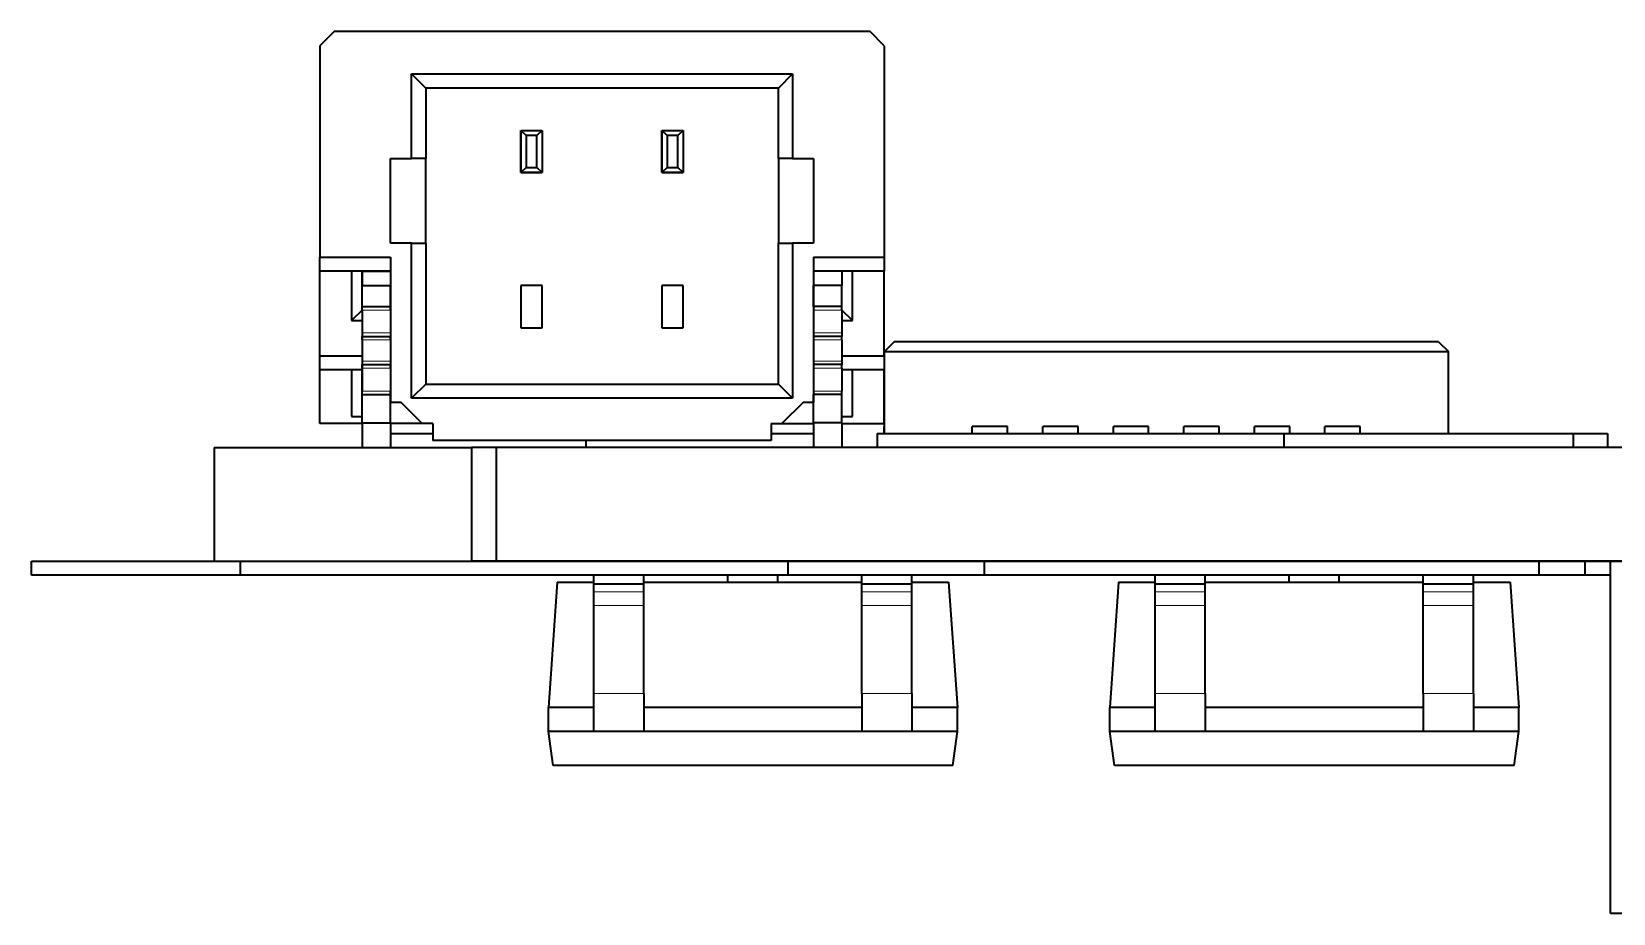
# Model space of a CAD drawing. Extents: x 537 to 786, y 346 to 499.
# Drawn here: x 577.35 to 588.57, y 365.65 to 371.9 of the extents above; entities that cross this region are included whole.
import ezdxf

# ---------------------------------------------------------------- set-up
doc = ezdxf.new("R2010")
doc.units = 0

msp = doc.modelspace()

# ---------------------------------------------------------------- linework, layer by layer
at = {"color": 7, "lineweight": 35, "ltscale": 0.003535}
for p, q in [((579.497, 371.901), (579.397, 371.801)), ((583.397, 371.801), (583.297, 371.901)), ((580.047, 371.601), (580.147, 371.501)), ((582.747, 371.601), (582.647, 371.501)), ((580.147, 369.401), (580.047, 369.301)), ((582.647, 369.401), (582.747, 369.301))]:
    msp.add_line(p, q, dxfattribs=at)
at = {"color": 7, "lineweight": 35, "ltscale": 0.095001}
msp.add_line((583.297, 371.901), (579.497, 371.901), dxfattribs=at)
at = {"color": 7, "lineweight": 35, "ltscale": 0.0375}
for p, q in [((579.397, 371.801), (579.397, 370.301)), ((583.397, 371.801), (583.397, 370.301))]:
    msp.add_line(p, q, dxfattribs=at)
at = {"color": 7, "lineweight": 35, "ltscale": 0.067499}
for p, q in [((580.047, 371.601), (582.747, 371.601)), ((582.747, 369.301), (580.047, 369.301))]:
    msp.add_line(p, q, dxfattribs=at)
at = {"color": 7, "lineweight": 35, "ltscale": 0.015}
for p, q in [((580.047, 371.001), (580.047, 371.601)), ((582.747, 371.601), (582.747, 371.001)), ((579.397, 369.601), (579.397, 370.201)), ((583.397, 369.601), (583.397, 370.201))]:
    msp.add_line(p, q, dxfattribs=at)
at = {"color": 7, "lineweight": 35, "ltscale": 0.0625}
for p, q in [((582.647, 371.501), (580.147, 371.501)), ((580.147, 369.401), (582.647, 369.401)), ((588.547, 365.646), (588.547, 368.146))]:
    msp.add_line(p, q, dxfattribs=at)
at = {"color": 7, "lineweight": 35, "ltscale": 0.0125}
for p, q in [((580.147, 371.501), (580.147, 371.001)), ((582.647, 371.001), (582.647, 371.501)), ((579.397, 370.301), (579.897, 370.301)), ((582.897, 370.301), (583.397, 370.301)), ((579.897, 370.201), (579.397, 370.201)), ((583.397, 370.201), (582.897, 370.201))]:
    msp.add_line(p, q, dxfattribs=at)
at = {"color": 7, "lineweight": 35, "ltscale": 0.0075}
for p, q in [((580.822, 370.901), (580.822, 371.201)), ((580.822, 371.201), (580.822, 370.901)), ((580.972, 371.201), (580.972, 370.901)), ((581.822, 370.901), (581.822, 371.201)), ((581.822, 371.201), (581.822, 370.901)), ((581.972, 371.201), (581.972, 370.901)), ((580.822, 370.101), (580.822, 369.801)), ((580.822, 370.101), (580.822, 369.801)), ((580.972, 369.801), (580.972, 370.101)), ((580.972, 369.801), (580.972, 370.101)), ((581.822, 370.101), (581.822, 369.801)), ((581.822, 370.101), (581.822, 369.801)), ((581.972, 369.801), (581.972, 370.101)), ((581.972, 369.801), (581.972, 370.101)), ((579.397, 369.601), (579.697, 369.601)), ((583.097, 369.601), (583.397, 369.601)), ((579.697, 369.501), (579.397, 369.501)), ((583.397, 369.501), (583.097, 369.501)), ((579.697, 369.121), (579.397, 369.121)), ((582.597, 369.051), (582.897, 369.051)), ((583.097, 369.121), (583.397, 369.121))]:
    msp.add_line(p, q, dxfattribs=at)
at = {"color": 7, "lineweight": 35, "ltscale": 0.003751}
for p, q in [((580.822, 371.201), (580.972, 371.201)), ((581.822, 371.201), (581.972, 371.201)), ((579.897, 371.001), (580.047, 371.001)), ((582.747, 371.001), (582.897, 371.001)), ((580.972, 370.901), (580.822, 370.901)), ((580.822, 370.901), (580.972, 370.901)), ((581.972, 370.901), (581.822, 370.901)), ((581.822, 370.901), (581.972, 370.901)), ((580.047, 370.401), (579.897, 370.401)), ((582.897, 370.401), (582.747, 370.401)), ((580.972, 370.101), (580.822, 370.101)), ((580.972, 370.101), (580.822, 370.101)), ((581.972, 370.101), (581.822, 370.101)), ((581.972, 370.101), (581.822, 370.101)), ((579.697, 369.714), (579.697, 369.564)), ((579.897, 369.714), (579.897, 369.564)), ((580.822, 369.801), (580.972, 369.801)), ((580.822, 369.801), (580.972, 369.801)), ((581.822, 369.801), (581.972, 369.801)), ((581.822, 369.801), (581.972, 369.801)), ((583.097, 369.714), (583.097, 369.564))]:
    msp.add_line(p, q, dxfattribs=at)
at = {"color": 7, "lineweight": 35, "ltscale": 0.001288}
for p, q in [((580.858, 371.165), (580.822, 371.201)), ((580.972, 371.201), (580.935, 371.165)), ((581.858, 371.165), (581.822, 371.201)), ((581.972, 371.201), (581.935, 371.165))]:
    msp.add_line(p, q, dxfattribs=at)
at = {"color": 7, "lineweight": 35, "ltscale": 0.00568}
for p, q in [((580.858, 371.165), (580.858, 370.938)), ((580.935, 370.938), (580.935, 371.165)), ((581.858, 371.165), (581.858, 370.938)), ((581.935, 370.938), (581.935, 371.165))]:
    msp.add_line(p, q, dxfattribs=at)
at = {"color": 7, "lineweight": 35, "ltscale": 0.001929}
for p, q in [((580.935, 371.165), (580.858, 371.165)), ((581.935, 371.165), (581.858, 371.165)), ((580.858, 370.938), (580.935, 370.938)), ((581.858, 370.938), (581.935, 370.938))]:
    msp.add_line(p, q, dxfattribs=at)
at = {"color": 7, "lineweight": 35, "ltscale": 0.014999}
for p, q in [((579.897, 370.401), (579.897, 371.001)), ((580.147, 370.401), (580.147, 371.001)), ((582.647, 371.001), (582.647, 370.401)), ((582.897, 371.001), (582.897, 370.401))]:
    msp.add_line(p, q, dxfattribs=at)
at = {"color": 7, "lineweight": 35, "ltscale": 0.002499}
for p, q in [((580.147, 371.001), (580.047, 371.001)), ((582.747, 371.001), (582.647, 371.001)), ((580.047, 370.401), (580.147, 370.401)), ((582.647, 370.401), (582.747, 370.401))]:
    msp.add_line(p, q, dxfattribs=at)
at = {"color": 7, "lineweight": 35, "ltscale": 0.001287}
for p, q in [((580.858, 370.938), (580.822, 370.901)), ((580.972, 370.901), (580.935, 370.938)), ((581.858, 370.938), (581.822, 370.901)), ((581.972, 370.901), (581.935, 370.938))]:
    msp.add_line(p, q, dxfattribs=at)
at = {"color": 7, "lineweight": 35, "ltscale": 0.0275}
for p, q in [((580.047, 369.301), (580.047, 370.401)), ((582.747, 370.401), (582.747, 369.301))]:
    msp.add_line(p, q, dxfattribs=at)
at = {"color": 7, "lineweight": 35, "ltscale": 0.025}
for p, q in [((580.147, 370.401), (580.147, 369.401)), ((582.647, 369.401), (582.647, 370.401))]:
    msp.add_line(p, q, dxfattribs=at)
at = {"color": 7, "lineweight": 35, "ltscale": 0.0025}
for p, q in [((579.397, 370.201), (579.397, 370.301)), ((583.397, 370.301), (583.397, 370.201)), ((579.697, 370.201), (579.697, 370.101)), ((579.897, 370.201), (579.897, 370.101)), ((583.097, 370.201), (583.097, 370.101)), ((579.397, 369.501), (579.397, 369.601)), ((579.697, 369.601), (579.697, 369.501)), ((583.397, 369.601), (583.397, 369.501)), ((583.348, 369.051), (583.348, 368.951)), ((586.231, 369.051), (586.231, 368.951)), ((588.282, 369.051), (588.282, 368.951)), ((588.525, 369.051), (588.525, 368.951)), ((577.353, 368.046), (577.353, 368.146)), ((578.833, 368.046), (578.833, 368.146)), ((582.717, 368.046), (582.717, 368.146)), ((584.108, 368.046), (584.108, 368.146)), ((588.04, 368.046), (588.04, 368.146)), ((588.368, 368.046), (588.368, 368.146))]:
    msp.add_line(p, q, dxfattribs=at)
at = {"color": 7, "lineweight": 35, "ltscale": 0.02575}
for p, q in [((579.897, 370.301), (579.897, 369.271)), ((582.897, 370.301), (582.897, 369.271))]:
    msp.add_line(p, q, dxfattribs=at)
at = {"color": 7, "lineweight": 35, "ltscale": 0.00875}
for p, q in [((579.622, 370.201), (579.622, 369.851)), ((583.172, 369.851), (583.172, 370.201))]:
    msp.add_line(p, q, dxfattribs=at)
at = {"color": 7, "lineweight": 35, "ltscale": 0.005}
for p, q in [((579.697, 370.201), (579.897, 370.201)), ((583.097, 370.201), (582.897, 370.201)), ((579.697, 370.101), (579.897, 370.101)), ((583.097, 370.101), (582.897, 370.101)), ((579.697, 369.951), (579.897, 369.951)), ((583.097, 369.951), (582.897, 369.951)), ((579.697, 369.739), (579.897, 369.739)), ((583.097, 369.739), (582.897, 369.739)), ((579.697, 369.539), (579.897, 369.539)), ((583.097, 369.539), (582.897, 369.539)), ((579.697, 369.326), (579.897, 369.326)), ((579.697, 369.126), (579.697, 369.326)), ((579.897, 369.126), (579.897, 369.326)), ((583.097, 369.326), (582.897, 369.326)), ((582.897, 369.126), (582.897, 369.326)), ((583.097, 369.126), (583.097, 369.326)), ((579.697, 369.126), (579.897, 369.126)), ((583.097, 369.126), (582.897, 369.126))]:
    msp.add_line(p, q, dxfattribs=at)
at = {"color": 7, "lineweight": 35, "ltscale": 0.006875}
msp.add_line((579.697, 369.926), (579.697, 370.201), dxfattribs=at)
at = {"color": 7, "lineweight": 35, "ltscale": 0.00375}
for p, q in [((579.697, 369.951), (579.697, 370.101)), ((579.897, 369.951), (579.897, 370.101)), ((582.897, 369.951), (582.897, 370.101)), ((583.097, 369.951), (583.097, 370.101))]:
    msp.add_line(p, q, dxfattribs=at)
at = {"color": 7, "lineweight": 35, "ltscale": 0.000624847}
for p, q in [((579.697, 369.926), (579.697, 369.951)), ((579.897, 369.926), (579.897, 369.951)), ((583.097, 369.926), (583.097, 369.951)), ((579.697, 369.764), (579.697, 369.739)), ((579.697, 369.714), (579.697, 369.739)), ((579.897, 369.764), (579.897, 369.739)), ((579.897, 369.714), (579.897, 369.739)), ((583.097, 369.764), (583.097, 369.739)), ((583.097, 369.714), (583.097, 369.739)), ((579.697, 369.564), (579.697, 369.539)), ((579.697, 369.514), (579.697, 369.539)), ((579.897, 369.564), (579.897, 369.539)), ((579.897, 369.514), (579.897, 369.539)), ((583.097, 369.564), (583.097, 369.539)), ((583.097, 369.514), (583.097, 369.539)), ((579.697, 369.326), (579.697, 369.351)), ((579.897, 369.326), (579.897, 369.351)), ((583.097, 369.326), (583.097, 369.351))]:
    msp.add_line(p, q, dxfattribs=at)
at = {"color": 7, "lineweight": 35, "ltscale": 0.002652}
for p, q in [((579.697, 369.926), (579.622, 369.851)), ((583.172, 369.851), (583.097, 369.926))]:
    msp.add_line(p, q, dxfattribs=at)
at = {"color": 7, "lineweight": 35, "ltscale": 0.001875}
for p, q in [((579.622, 369.851), (579.697, 369.851)), ((579.697, 369.926), (579.697, 369.851)), ((583.097, 369.851), (583.172, 369.851)), ((579.972, 369.271), (579.897, 369.271)), ((582.897, 369.271), (582.822, 369.271)), ((579.622, 369.171), (579.697, 369.171)), ((583.097, 369.171), (583.172, 369.171)), ((580.197, 369.121), (580.122, 369.121)), ((582.597, 369.121), (582.672, 369.121))]:
    msp.add_line(p, q, dxfattribs=at)
at = {"color": 7, "lineweight": 35, "ltscale": 0.004063}
for p, q in [((579.697, 369.926), (579.697, 369.764)), ((579.897, 369.926), (579.897, 369.764)), ((583.097, 369.926), (583.097, 369.764)), ((579.697, 369.514), (579.697, 369.351)), ((579.897, 369.514), (579.897, 369.351)), ((583.097, 369.514), (583.097, 369.351))]:
    msp.add_line(p, q, dxfattribs=at)
at = {"color": 7, "lineweight": 13, "ltscale": 0.005}
for p, q in [((579.697, 369.926), (579.897, 369.926)), ((583.097, 369.926), (582.897, 369.926)), ((579.697, 369.764), (579.897, 369.764)), ((579.697, 369.714), (579.897, 369.714)), ((583.097, 369.764), (582.897, 369.764)), ((583.097, 369.714), (582.897, 369.714)), ((579.697, 369.564), (579.897, 369.564)), ((579.697, 369.514), (579.897, 369.514)), ((583.097, 369.564), (582.897, 369.564)), ((583.097, 369.514), (582.897, 369.514)), ((579.697, 369.351), (579.897, 369.351)), ((583.097, 369.351), (582.897, 369.351))]:
    msp.add_line(p, q, dxfattribs=at)
at = {"color": 7, "lineweight": 35, "ltscale": 0.00625}
for p, q in [((579.697, 369.851), (579.697, 369.601)), ((584.272, 369.101), (584.022, 369.101)), ((584.772, 369.101), (584.522, 369.101)), ((585.272, 369.101), (585.022, 369.101)), ((585.772, 369.101), (585.522, 369.101)), ((586.272, 369.101), (586.022, 369.101)), ((586.772, 369.101), (586.522, 369.101))]:
    msp.add_line(p, q, dxfattribs=at)
at = {"color": 7, "lineweight": 35, "ltscale": 0.002475}
for p, q in [((583.469, 369.701), (583.399, 369.631)), ((587.327, 369.701), (587.397, 369.631))]:
    msp.add_line(p, q, dxfattribs=at)
at = {"color": 7, "lineweight": 35, "ltscale": 0.09995}
msp.add_line((583.399, 369.631), (587.397, 369.631), dxfattribs=at)
at = {"color": 7, "lineweight": 35, "ltscale": 0.0145}
for p, q in [((583.399, 369.051), (583.399, 369.631)), ((587.397, 369.051), (587.397, 369.631))]:
    msp.add_line(p, q, dxfattribs=at)
at = {"color": 7, "lineweight": 35, "ltscale": 0.096449}
msp.add_line((587.327, 369.701), (583.469, 369.701), dxfattribs=at)
at = {"color": 7, "lineweight": 35, "ltscale": 0.009499}
for p, q in [((579.397, 369.121), (579.397, 369.501)), ((583.397, 369.121), (583.397, 369.501))]:
    msp.add_line(p, q, dxfattribs=at)
at = {"color": 7, "lineweight": 35, "ltscale": 0.00825}
for p, q in [((579.622, 369.501), (579.622, 369.171)), ((579.697, 369.171), (579.697, 369.501)), ((583.172, 369.171), (583.172, 369.501))]:
    msp.add_line(p, q, dxfattribs=at)
at = {"color": 7, "lineweight": 35, "ltscale": 0.005303}
for p, q in [((580.122, 369.121), (579.972, 369.271)), ((582.822, 369.271), (582.672, 369.121))]:
    msp.add_line(p, q, dxfattribs=at)
at = {"color": 7, "lineweight": 35, "ltscale": 0.004375}
for p, q in [((579.697, 369.126), (579.697, 368.951)), ((579.897, 369.126), (579.897, 368.951)), ((582.897, 369.126), (582.897, 368.951)), ((583.097, 369.126), (583.097, 368.951))]:
    msp.add_line(p, q, dxfattribs=at)
at = {"color": 7, "lineweight": 35, "ltscale": 0.007587}
msp.add_line((579.893, 369.051), (580.197, 369.051), dxfattribs=at)
at = {"color": 7, "lineweight": 35, "ltscale": 0.005624}
for p, q in [((580.122, 369.121), (579.897, 369.121)), ((582.672, 369.121), (582.897, 369.121))]:
    msp.add_line(p, q, dxfattribs=at)
at = {"color": 7, "lineweight": 35, "ltscale": 0.003001}
for p, q in [((580.197, 369.121), (580.197, 369.001)), ((582.597, 369.121), (582.597, 369.001))]:
    msp.add_line(p, q, dxfattribs=at)
at = {"color": 7, "lineweight": 35, "ltscale": 0.072075}
msp.add_line((583.348, 369.051), (586.231, 369.051), dxfattribs=at)
at = {"color": 7, "lineweight": 35, "ltscale": 0.00125}
for p, q in [((583.396, 369.051), (583.396, 369.101)), ((583.397, 369.051), (583.397, 369.101)), ((584.022, 369.051), (584.022, 369.101)), ((584.272, 369.051), (584.272, 369.101)), ((584.522, 369.051), (584.522, 369.101)), ((584.772, 369.051), (584.772, 369.101)), ((585.022, 369.051), (585.022, 369.101)), ((585.272, 369.051), (585.272, 369.101)), ((585.522, 369.051), (585.522, 369.101)), ((585.772, 369.051), (585.772, 369.101)), ((586.022, 369.051), (586.022, 369.101)), ((586.272, 369.051), (586.272, 369.101)), ((586.522, 369.051), (586.522, 369.101)), ((586.772, 369.051), (586.772, 369.101)), ((587.398, 369.051), (587.398, 369.101)), ((581.283, 369.001), (581.283, 368.951))]:
    msp.add_line(p, q, dxfattribs=at)
at = {"color": 7, "lineweight": 35, "ltscale": 0.05127}
msp.add_line((586.231, 369.051), (588.282, 369.051), dxfattribs=at)
at = {"color": 7, "lineweight": 35, "ltscale": 0.006076}
msp.add_line((588.282, 369.051), (588.525, 369.051), dxfattribs=at)
at = {"color": 7, "lineweight": 35, "ltscale": 0.045642}
for p, q in [((578.647, 368.951), (580.472, 368.951)), ((578.647, 368.951), (580.472, 368.951)), ((578.647, 368.146), (580.472, 368.146))]:
    msp.add_line(p, q, dxfattribs=at)
at = {"color": 7, "lineweight": 35, "ltscale": 0.020125}
for p, q in [((578.647, 368.951), (578.647, 368.146)), ((580.472, 368.951), (580.472, 368.146)), ((580.647, 368.951), (580.647, 368.146))]:
    msp.add_line(p, q, dxfattribs=at)
at = {"color": 7, "lineweight": 35, "ltscale": 0.060001}
msp.add_line((582.597, 369.001), (580.197, 369.001), dxfattribs=at)
at = {"color": 7, "lineweight": 35, "ltscale": 0.004358}
for p, q in [((580.647, 368.951), (580.472, 368.951)), ((580.647, 368.951), (580.472, 368.951)), ((580.647, 368.146), (580.472, 368.146))]:
    msp.add_line(p, q, dxfattribs=at)
at = {"color": 7, "lineweight": 35, "ltscale": 0.31468}
for p, q in [((593.234, 368.951), (580.647, 368.951)), ((593.234, 368.951), (580.647, 368.951)), ((593.234, 368.146), (580.647, 368.146))]:
    msp.add_line(p, q, dxfattribs=at)
at = {"color": 7, "lineweight": 35, "ltscale": 0.037001}
for p, q in [((577.353, 368.146), (578.833, 368.146)), ((578.833, 368.046), (577.353, 368.046))]:
    msp.add_line(p, q, dxfattribs=at)
at = {"color": 7, "lineweight": 35, "ltscale": 0.097087}
for p, q in [((578.833, 368.146), (582.717, 368.146)), ((582.717, 368.046), (578.833, 368.046))]:
    msp.add_line(p, q, dxfattribs=at)
at = {"color": 7, "lineweight": 35, "ltscale": 0.034999}
for p, q in [((582.717, 368.146), (584.117, 368.146)), ((584.117, 368.046), (582.717, 368.046))]:
    msp.add_line(p, q, dxfattribs=at)
at = {"color": 7, "lineweight": 35, "ltscale": 0.0983}
for p, q in [((584.108, 368.146), (588.04, 368.146)), ((588.04, 368.046), (584.108, 368.046))]:
    msp.add_line(p, q, dxfattribs=at)
at = {"color": 7, "lineweight": 35, "ltscale": 0.008203}
for p, q in [((588.04, 368.146), (588.368, 368.146)), ((588.368, 368.046), (588.04, 368.046))]:
    msp.add_line(p, q, dxfattribs=at)
at = {"color": 7, "lineweight": 35, "ltscale": 0.00446}
for p, q in [((588.368, 368.146), (588.547, 368.146)), ((588.547, 368.046), (588.368, 368.046))]:
    msp.add_line(p, q, dxfattribs=at)
at = {"color": 7, "lineweight": 35, "ltscale": 0.4}
for p, q in [((588.547, 368.146), (604.547, 368.146)), ((604.547, 365.646), (588.547, 365.646))]:
    msp.add_line(p, q, dxfattribs=at)
at = {"color": 7, "lineweight": 35, "ltscale": 0.001605}
for p, q in [((581.339, 367.982), (581.339, 368.046)), ((581.694, 367.982), (581.694, 368.046)), ((583.239, 367.982), (583.239, 368.046)), ((583.594, 367.982), (583.594, 368.046)), ((585.319, 367.982), (585.319, 368.046)), ((585.674, 367.982), (585.674, 368.046)), ((587.219, 367.982), (587.219, 368.046)), ((587.574, 367.982), (587.574, 368.046))]:
    msp.add_line(p, q, dxfattribs=at)
at = {"color": 7, "lineweight": 35, "ltscale": 0.001244}
for p, q in [((582.289, 367.997), (582.289, 368.046)), ((582.644, 367.997), (582.644, 368.046)), ((586.269, 367.997), (586.269, 368.046)), ((586.624, 367.997), (586.624, 368.046))]:
    msp.add_line(p, q, dxfattribs=at)
at = {"color": 7, "lineweight": 35, "ltscale": 0.025421}
msp.add_line((583.905, 368.046), (582.888, 368.046), dxfattribs=at)
at = {"color": 7, "lineweight": 35, "ltscale": 0.022305}
for p, q in [((581.079, 367.996), (581.017, 367.106)), ((583.854, 367.996), (583.917, 367.106)), ((585.059, 367.996), (584.997, 367.106)), ((587.834, 367.996), (587.897, 367.106))]:
    msp.add_line(p, q, dxfattribs=at)
at = {"color": 7, "lineweight": 35, "ltscale": 0.006506}
for p, q in [((581.079, 367.996), (581.339, 367.996)), ((583.594, 367.996), (583.854, 367.996)), ((585.059, 367.996), (585.319, 367.996)), ((587.574, 367.996), (587.834, 367.996))]:
    msp.add_line(p, q, dxfattribs=at)
at = {"color": 7, "lineweight": 35, "ltscale": 0.001379}
for p, q in [((581.339, 367.927), (581.339, 367.982)), ((581.694, 367.927), (581.694, 367.982)), ((583.239, 367.927), (583.239, 367.982)), ((583.594, 367.927), (583.594, 367.982)), ((585.319, 367.927), (585.319, 367.982)), ((585.674, 367.927), (585.674, 367.982)), ((587.219, 367.927), (587.219, 367.982)), ((587.574, 367.927), (587.574, 367.982))]:
    msp.add_line(p, q, dxfattribs=at)
at = {"color": 7, "lineweight": 35, "ltscale": 0.008875}
for p, q in [((581.694, 367.982), (581.339, 367.982)), ((583.594, 367.982), (583.239, 367.982)), ((587.574, 367.982), (587.219, 367.982)), ((581.694, 366.936), (581.339, 366.936)), ((583.594, 366.936), (583.239, 366.936)), ((587.574, 366.936), (587.219, 366.936))]:
    msp.add_line(p, q, dxfattribs=at)
at = {"color": 7, "lineweight": 35, "ltscale": 0.002415}
for p, q in [((581.339, 367.83), (581.339, 367.927)), ((581.694, 367.83), (581.694, 367.927)), ((583.239, 367.83), (583.239, 367.927)), ((583.594, 367.83), (583.594, 367.927)), ((585.319, 367.83), (585.319, 367.927)), ((585.674, 367.83), (585.674, 367.927)), ((587.219, 367.83), (587.219, 367.927)), ((587.574, 367.83), (587.574, 367.927))]:
    msp.add_line(p, q, dxfattribs=at)
at = {"color": 7, "lineweight": 13, "ltscale": 0.008875}
for p, q in [((581.694, 367.927), (581.339, 367.927)), ((583.594, 367.927), (583.239, 367.927)), ((587.574, 367.927), (587.219, 367.927)), ((581.694, 367.83), (581.339, 367.83)), ((583.594, 367.83), (583.239, 367.83)), ((587.574, 367.83), (587.219, 367.83)), ((581.694, 367.206), (581.339, 367.206)), ((583.594, 367.206), (583.239, 367.206)), ((587.574, 367.206), (587.219, 367.206))]:
    msp.add_line(p, q, dxfattribs=at)
at = {"color": 7, "lineweight": 35, "ltscale": 0.038626}
for p, q in [((581.694, 367.996), (583.239, 367.996)), ((583.239, 367.106), (581.694, 367.106))]:
    msp.add_line(p, q, dxfattribs=at)
at = {"color": 7, "lineweight": 35, "ltscale": 0.008876}
for p, q in [((585.674, 367.982), (585.319, 367.982)), ((585.674, 366.936), (585.319, 366.936))]:
    msp.add_line(p, q, dxfattribs=at)
at = {"color": 7, "lineweight": 13, "ltscale": 0.008876}
for p, q in [((585.674, 367.927), (585.319, 367.927)), ((585.674, 367.83), (585.319, 367.83)), ((585.674, 367.206), (585.319, 367.206))]:
    msp.add_line(p, q, dxfattribs=at)
at = {"color": 7, "lineweight": 35, "ltscale": 0.038625}
for p, q in [((585.674, 367.996), (587.219, 367.996)), ((587.219, 367.106), (585.674, 367.106))]:
    msp.add_line(p, q, dxfattribs=at)
at = {"color": 7, "lineweight": 35, "ltscale": 0.015601}
for p, q in [((581.339, 367.206), (581.339, 367.83)), ((581.694, 367.206), (581.694, 367.83)), ((583.239, 367.206), (583.239, 367.83)), ((583.594, 367.206), (583.594, 367.83)), ((585.319, 367.206), (585.319, 367.83)), ((585.674, 367.206), (585.674, 367.83)), ((587.219, 367.206), (587.219, 367.83)), ((587.574, 367.206), (587.574, 367.83))]:
    msp.add_line(p, q, dxfattribs=at)
at = {"color": 7, "lineweight": 35, "ltscale": 0.00675}
for p, q in [((581.339, 366.936), (581.339, 367.206)), ((581.694, 367.206), (581.694, 366.936)), ((583.239, 367.206), (583.239, 366.936)), ((583.594, 367.206), (583.594, 366.936)), ((585.319, 366.936), (585.319, 367.206)), ((585.674, 367.206), (585.674, 366.936)), ((587.219, 367.206), (587.219, 366.936)), ((587.574, 367.206), (587.574, 366.936))]:
    msp.add_line(p, q, dxfattribs=at)
at = {"color": 7, "lineweight": 35, "ltscale": 0.008063}
for p, q in [((581.339, 367.106), (581.017, 367.106)), ((583.917, 367.106), (583.594, 367.106)), ((585.319, 367.106), (584.997, 367.106)), ((587.897, 367.106), (587.574, 367.106))]:
    msp.add_line(p, q, dxfattribs=at)
at = {"color": 7, "lineweight": 35, "ltscale": 0.00425}
for p, q in [((581.017, 366.936), (581.017, 367.106)), ((583.917, 366.936), (583.917, 367.106)), ((584.997, 366.936), (584.997, 367.106)), ((587.897, 366.936), (587.897, 367.106))]:
    msp.add_line(p, q, dxfattribs=at)
at = {"color": 7, "lineweight": 35, "ltscale": 0.072501}
for p, q in [((583.917, 366.936), (581.017, 366.936)), ((587.897, 366.936), (584.997, 366.936))]:
    msp.add_line(p, q, dxfattribs=at)
at = {"color": 7, "lineweight": 35, "ltscale": 0.006059}
for p, q in [((581.05, 366.696), (581.017, 366.936)), ((583.883, 366.696), (583.917, 366.936)), ((585.03, 366.696), (584.997, 366.936)), ((587.863, 366.696), (587.897, 366.936))]:
    msp.add_line(p, q, dxfattribs=at)
at = {"color": 7, "lineweight": 35, "ltscale": 0.070813}
for p, q in [((583.883, 366.696), (581.05, 366.696)), ((587.863, 366.696), (585.03, 366.696))]:
    msp.add_line(p, q, dxfattribs=at)

doc.saveas('drawing.dxf')
